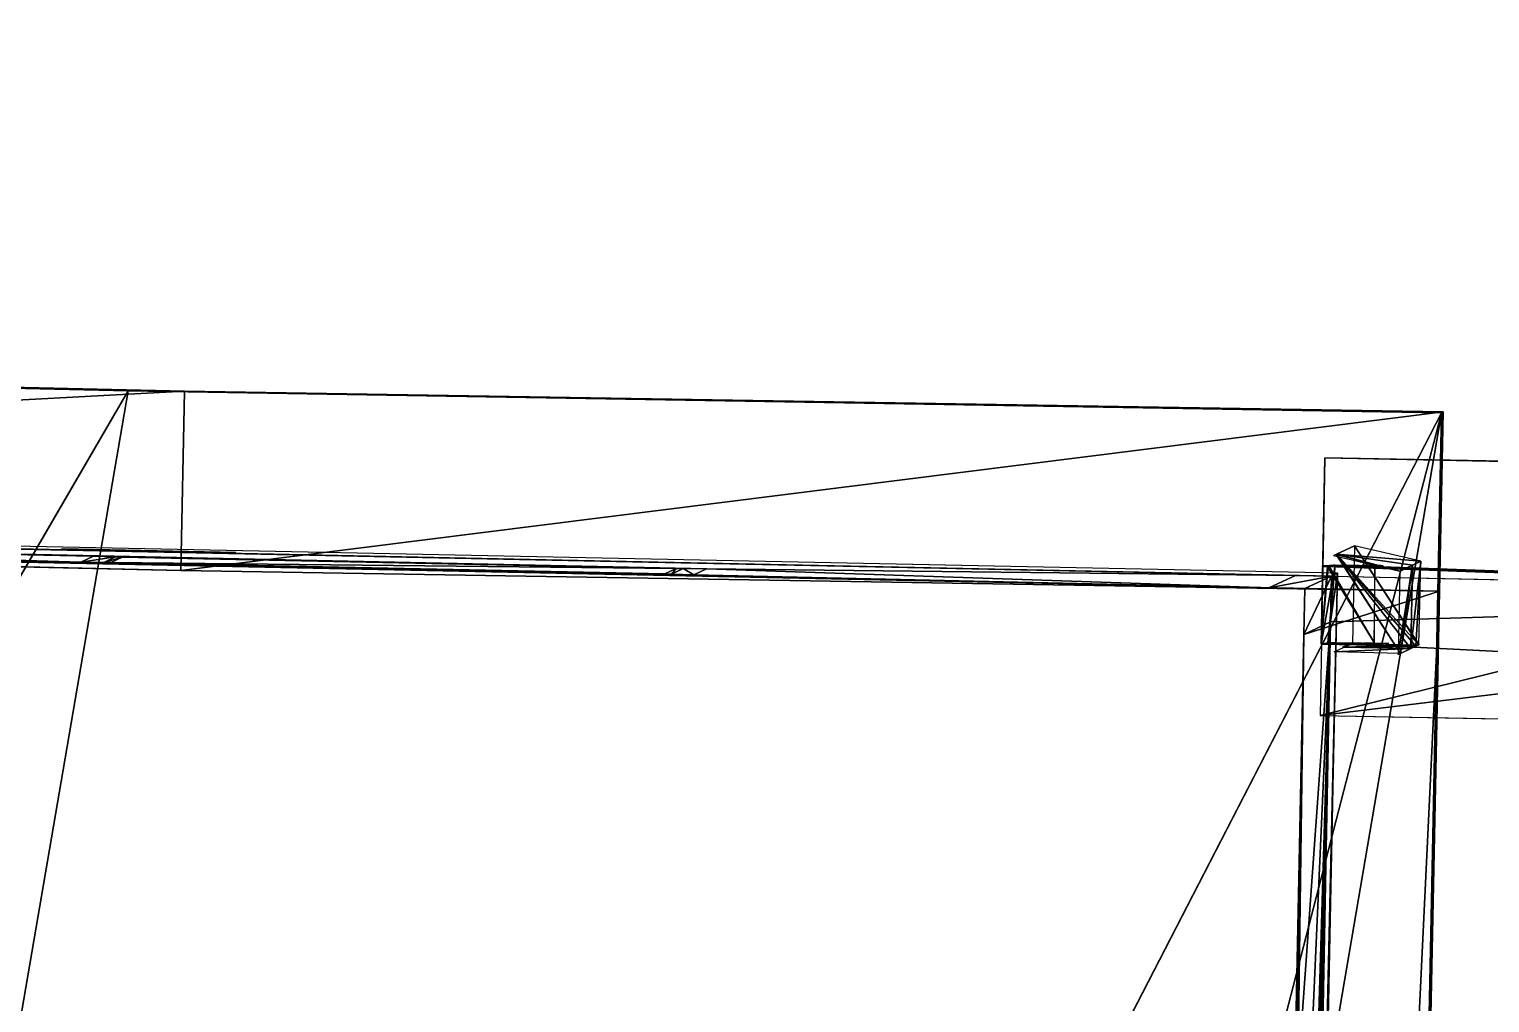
# Model space of a CAD drawing. Extents: x -1551 to 3643, y -2128 to 2177.
# Drawn here: x 472.3 to 567.8, y 541 to 604.6 of the extents above; entities that cross this region are included whole.
import ezdxf

# ---------------------------------------------------------------- set-up
doc = ezdxf.new("R2010")
doc.units = 0
doc.header["$MEASUREMENT"] = 0
doc.layers.get('0').update_dxf_attribs({"color": 13, "linetype": 'CONTINUOUS'})
doc.layers.add('ANNOTATIONS', color=22, linetype='CONTINUOUS')

# ---------------------------------------------------------------- blocks, each defined once
blk = doc.blocks.new('GROUP4_1')
at = {"color": 0}
for p, q in [((23.165, 22.196), (-23.165, 22.196)), ((-23.165, 22.196), (-23.165, -22.196)), ((23.165, -22.196), (23.165, 22.196)), ((-23.165, -22.196), (23.165, -22.196))]:
    blk.add_line(p, q, dxfattribs=at)
mesh = blk.add_polyface(dxfattribs=at)
corners = [(-23.165, -22.196), (23.165, 22.196), (-23.165, 22.196), (23.165, -22.196)]
mesh.append_faces([[corners[k] for k in face] for face in [(0, 1, 2), (1, 0, 3)]], dxfattribs={"vtx0": -1, "color": 0})
blk = doc.blocks.new('GROUP6_1_2')
at = {"color": 0}
for p, q in [((7.25, 4.09375, 0), (-7.25, 4.09375, 0)), ((-7.25, 4.09375, 0), (-7.25, -4.09375, 0)), ((7.25, -4.09375, 0), (7.25, 4.09375, 0)), ((-7.25, -4.09375, 0), (7.25, -4.09375, 0))]:
    blk.add_line(p, q, dxfattribs=at)
mesh = blk.add_polyface(dxfattribs=at)
corners = [(7.25, -4.09375, 0), (-7.25, 4.09375, 0), (-7.25, -4.09375, 0), (7.25, 4.09375, 0)]
mesh.append_faces([[corners[k] for k in face] for face in [(0, 1, 2), (1, 0, 3)]], dxfattribs={"vtx0": -1, "color": 0})
blk = doc.blocks.new('HOUSE_DWG')
at = {"color": 0}
for p, q in [((604.43, 676.03, 122.348), (543.045, 661.333, 122.711)), ((543.045, 661.333, 122.711), (604.644, 675.961, 122.711)), ((550.69, 666.923, 194.095), (467.8, 647.239, 234.427)), ((550.69, 666.923, 194.095), (467.8, 647.239, 234.427)), ((550.69, 666.923, 186.381), (471.281, 648.066, 227.246)), ((550.69, 666.923, 186.381), (471.281, 648.066, 227.246)), ((489.162, 392.587, 234.427), (550.69, 666.923, 194.095)), ((489.162, 392.587, 234.427), (550.69, 666.923, 194.095)), ((544.822, 653.478, 82.079), (601.678, 666.979, 82.079)), ((601.418, 666.968, 118.682), (544.978, 654.463, 119.177)), ((544.985, 654.485, 122.838), (601.526, 667.013, 122.341)), ((553.399, 655.514, 186.381), (550.69, 666.923, 186.381)), ((550.69, 666.923, 186.381), (550.69, 666.923, 194.095)), ((550.69, 666.923, 194.095), (625.603, 351.447, 194.095)), ((550.69, 666.923, 186.381), (550.69, 666.923, 194.095)), ((553.399, 655.514, 186.381), (550.69, 666.923, 186.381)), ((550.69, 666.923, 194.095), (625.603, 351.447, 194.095)), ((598.544, 666.134, 82.389), (544.903, 654.249, 83.559)), ((545.861, 649.476, 122.711), (543.045, 661.333, 122.711)), ((543.045, 661.333, 122.711), (546.968, 644.948, 122.717)), ((545.777, 649.236, 82.897), (602.847, 660.977, 82.403)), ((546.968, 644.948, 122.717), (608.353, 659.645, 122.355)), ((473.99, 636.658, 227.246), (553.399, 655.514, 186.381)), ((473.99, 636.658, 227.246), (553.399, 655.514, 186.381)), ((544.646, 654.828, 83.937), (549.09, 654.943, 83.937)), ((549.09, 654.943, 1.42), (544.646, 654.828, 1.42)), ((544.701, 654.373, 111.75), (548.172, 655.348, 111.718)), ((544.822, 653.478, 186.381), (553.399, 655.514, 186.381)), ((544.822, 653.478, 186.381), (553.399, 655.514, 186.381)), ((547.948, 654.988, 83.532), (544.903, 654.249, 83.559)), ((544.978, 654.465, 119.486), (548.008, 655.16, 112.029)), ((544.978, 654.465, 119.486), (548.008, 655.16, 112.029)), ((544.978, 654.463, 119.177), (548.007, 655.158, 111.721)), ((544.978, 654.463, 119.177), (548.007, 655.158, 111.721)), ((544.985, 654.483, 122.539), (548.194, 655.413, 122.508)), ((545.107, 654.513, 122.537), (548.03, 655.223, 122.511)), ((545.107, 654.513, 122.537), (548.03, 655.223, 122.511)), ((548.015, 655.18, 115.381), (545.107, 654.513, 122.537)), ((548.015, 655.18, 115.381), (545.107, 654.513, 122.537)), ((547.936, 655.357, 122.502), (549.189, 650.444, 122.544)), ((548.008, 655.16, 112.029), (548.007, 655.158, 111.721)), ((548.015, 655.18, 115.381), (548.008, 655.16, 112.029)), ((548.03, 655.223, 122.511), (548.015, 655.18, 115.381)), ((549.189, 650.444, 122.544), (548.03, 655.223, 122.511)), ((548.194, 655.413, 122.508), (548.172, 655.348, 111.718)), ((549.09, 654.943, 33.727), (549.134, 654.954, 83.961)), ((549.09, 654.943, 33.727), (549.09, 654.943, 83.937)), ((549.09, 654.943, 83.937), (550.351, 649.631, 83.937)), ((550.351, 649.631, 33.727), (549.09, 654.943, 33.727)), ((549.09, 654.943, 1.661), (549.09, 654.943, 33.727)), ((549.09, 654.943, 33.727), (550.351, 649.631, 33.362)), ((550.351, 649.631, 1.753), (549.09, 654.943, 1.661)), ((550.351, 649.631, 33.727), (549.09, 654.943, 33.727)), ((549.09, 654.943, 33.727), (550.351, 649.631, 33.362)), ((549.09, 654.943, 33.727), (549.09, 654.943, 83.937)), ((549.09, 654.943, 1.661), (549.09, 654.943, 33.727)), ((549.09, 654.943, 1.661), (549.09, 654.943, 1.42)), ((625.603, 351.447, 186.381), (553.399, 655.514, 186.381)), ((625.603, 351.447, 186.381), (553.399, 655.514, 186.381)), ((544.631, 654.398, 122.542), (544.973, 654.481, 122.539)), ((544.675, 654.389, 115.411), (544.631, 654.398, 122.542)), ((544.646, 654.828, 1.42), (546.119, 648.626, 1.42)), ((550.351, 649.631, 74.001), (544.646, 654.828, 74.001)), ((544.646, 654.828, 74.001), (544.646, 654.828, 72.511)), ((544.646, 654.828, 72.511), (544.646, 654.828, 1.42)), ((544.646, 654.828, 1.42), (550.351, 649.631, 1.42)), ((544.646, 654.828, 74.001), (544.646, 654.828, 72.511)), ((544.646, 654.828, 74.001), (544.646, 654.828, 83.937)), ((544.646, 654.828, 72.511), (544.646, 654.828, 1.42)), ((544.675, 654.389, 115.411), (544.668, 654.367, 111.688)), ((544.675, 654.389, 115.411), (544.985, 654.483, 122.539)), ((544.675, 654.389, 115.411), (544.985, 654.483, 122.539)), ((544.973, 654.481, 122.539), (544.675, 654.389, 115.411)), ((544.973, 654.481, 122.539), (544.675, 654.389, 115.411)), ((544.701, 654.373, 111.75), (544.675, 654.389, 115.411)), ((544.978, 654.463, 119.177), (544.701, 654.373, 111.75)), ((544.978, 654.463, 119.177), (544.701, 654.373, 111.75)), ((544.866, 654.267, 87.914), (544.701, 654.373, 111.75)), ((544.912, 654.275, 87.914), (544.866, 654.267, 87.914)), ((544.901, 654.245, 82.884), (544.903, 654.249, 83.559)), ((544.901, 654.245, 82.86), (544.901, 654.245, 82.884)), ((545.777, 649.236, 82.897), (544.901, 654.245, 82.86)), ((544.903, 654.249, 83.559), (544.904, 654.252, 84.113)), ((544.903, 654.249, 83.559), (544.904, 654.252, 84.113)), ((544.904, 654.252, 84.113), (544.912, 654.275, 87.914)), ((544.904, 654.252, 84.113), (544.912, 654.275, 87.914)), ((544.912, 654.275, 87.914), (544.913, 654.278, 88.468)), ((544.912, 654.275, 87.914), (544.913, 654.278, 88.468)), ((544.912, 654.275, 87.914), (544.913, 654.278, 88.468)), ((544.985, 654.485, 122.838), (544.973, 654.481, 122.539)), ((544.985, 654.483, 122.539), (544.973, 654.481, 122.539)), ((544.985, 654.483, 122.539), (544.973, 654.481, 122.539)), ((544.985, 654.483, 122.539), (544.978, 654.465, 119.486)), ((544.985, 654.483, 122.539), (544.978, 654.465, 119.486)), ((544.985, 654.483, 122.539), (544.978, 654.465, 119.486)), ((544.985, 654.483, 122.539), (544.978, 654.465, 119.486)), ((544.978, 654.463, 119.177), (544.978, 654.465, 119.486)), ((544.978, 654.463, 119.177), (544.978, 654.465, 119.486)), ((544.978, 654.463, 119.177), (544.978, 654.465, 119.486)), ((544.978, 654.463, 119.177), (544.978, 654.465, 119.486)), ((545.107, 654.513, 122.537), (544.985, 654.483, 122.539)), ((545.107, 654.513, 122.537), (544.985, 654.483, 122.539)), ((545.107, 654.513, 122.537), (544.985, 654.485, 122.838)), ((545.107, 654.513, 122.537), (544.985, 654.483, 122.539)), ((544.985, 654.485, 122.838), (544.985, 654.484, 122.674)), ((544.985, 654.485, 122.838), (544.985, 654.484, 122.674)), ((544.985, 654.485, 122.838), (544.985, 654.484, 122.674)), ((544.985, 654.484, 122.674), (545.861, 649.476, 122.711)), ((544.985, 654.483, 122.539), (544.985, 654.484, 122.674)), ((544.985, 654.483, 122.539), (544.985, 654.484, 122.674)), ((544.985, 654.483, 122.539), (544.985, 654.484, 122.674)), ((544.985, 654.483, 122.539), (544.985, 654.484, 122.674)), ((545.861, 649.476, 122.711), (544.985, 654.483, 122.539)), ((544.985, 654.483, 122.539), (549.189, 650.444, 122.544)), ((544.985, 654.483, 122.539), (549.189, 650.444, 122.544)), ((545.861, 649.476, 122.711), (544.985, 654.483, 122.539)), ((545.861, 649.476, 122.711), (544.985, 654.483, 122.539)), ((544.822, 653.478, 57.821), (42.981, 534.31, 70.587)), ((542.539, 652.936, 186.381), (544.822, 653.478, 186.381)), ((544.822, 653.478, 82.079), (542.539, 652.936, 82.079)), ((542.539, 652.936, 186.381), (544.822, 653.478, 186.381)), ((544.822, 653.478, 82.079), (542.539, 652.936, 82.079)), ((544.822, 653.478, 57.821), (544.822, 653.478, 82.079)), ((544.822, 653.478, 82.079), (545.515, 650.559, 82.079)), ((544.822, 653.478, 82.079), (544.822, 653.478, 186.381)), ((544.822, 653.478, 186.381), (545.515, 650.559, 186.381)), ((544.822, 653.478, 82.079), (545.515, 650.559, 82.079)), ((544.822, 653.478, 82.079), (544.822, 653.478, 186.381)), ((544.822, 653.478, 186.381), (545.515, 650.559, 186.381)), ((544.822, 653.478, 57.821), (544.822, 653.478, 82.079)), ((544.822, 653.478, 82.079), (545.515, 650.559, 82.079)), ((542.539, 652.936, 82.079), (45.9, 535.003, 83.587)), ((542.539, 652.936, 82.079), (45.9, 535.003, 83.587)), ((324.121, 601.07, 186.857), (542.539, 652.936, 186.381)), ((324.121, 601.07, 186.857), (542.539, 652.936, 186.381)), ((542.539, 652.936, 82.079), (542.539, 652.936, 186.381)), ((542.539, 652.936, 82.079), (542.539, 652.936, 186.381)), ((545.515, 650.559, 82.079), (610.569, 376.599, 82.079)), ((545.515, 650.559, 186.381), (545.515, 650.559, 82.079)), ((618.97, 341.219, 186.381), (545.515, 650.559, 186.381)), ((545.515, 650.559, 82.079), (610.569, 376.599, 82.079)), ((545.515, 650.559, 186.381), (545.515, 650.559, 82.079)), ((618.97, 341.219, 186.381), (545.515, 650.559, 186.381)), ((545.515, 650.559, 82.079), (610.569, 376.599, 82.079)), ((545.861, 649.476, 122.711), (549.189, 650.444, 122.544)), ((545.861, 649.476, 122.711), (549.286, 650.307, 122.68)), ((549.574, 650.159, 83.096), (546.148, 649.328, 83.126)), ((546.148, 649.328, 83.126), (545.777, 649.236, 82.897)), ((545.79, 649.273, 89.03), (545.777, 649.236, 82.897)), ((545.79, 649.273, 89.03), (545.777, 649.236, 82.897)), ((545.79, 649.273, 89.03), (545.777, 649.236, 82.897)), ((545.79, 649.273, 89.03), (545.861, 649.476, 122.711)), ((545.79, 649.273, 89.03), (545.861, 649.476, 122.711)), ((550.351, 649.631, 33.362), (546.119, 648.626, 33.362)), ((546.119, 648.626, 1.664), (550.351, 649.631, 1.753)), ((550.351, 649.631, 74.001), (546.119, 648.626, 74.001)), ((546.119, 648.626, 33.717), (550.351, 649.631, 33.362)), ((550.351, 649.631, 33.362), (546.119, 648.626, 33.362)), ((546.119, 648.626, 33.717), (550.351, 649.631, 33.362)), ((550.351, 649.631, 1.753), (550.351, 649.631, 13.69)), ((550.351, 649.631, 13.69), (550.351, 649.631, 33.362)), ((550.351, 649.631, 33.362), (550.351, 649.631, 33.727)), ((550.351, 649.631, 33.727), (550.351, 649.631, 74.001)), ((550.351, 649.631, 1.42), (550.351, 649.631, 1.753)), ((550.351, 649.631, 1.753), (550.351, 649.631, 13.69)), ((550.351, 649.631, 13.69), (550.351, 649.631, 33.362)), ((550.351, 649.631, 33.727), (550.351, 649.631, 74.001)), ((550.351, 649.631, 33.362), (550.351, 649.631, 33.727)), ((550.351, 649.631, 83.937), (550.351, 649.631, 74.001)), ((550.351, 649.631, 33.727), (550.351, 649.631, 74.001)), ((550.351, 649.631, 13.69), (550.351, 649.631, 33.362)), ((550.351, 649.631, 1.753), (550.351, 649.631, 13.69)), ((550.351, 649.631, 33.362), (550.351, 649.631, 33.727)), ((546.119, 648.626, 33.717), (545.997, 648.597, 33.727)), ((545.997, 648.597, 1.661), (546.119, 648.626, 1.664)), ((545.997, 648.597, 33.727), (545.997, 648.597, 1.661)), ((546.119, 648.626, 1.42), (546.119, 648.626, 1.664)), ((546.119, 648.626, 33.362), (546.119, 648.626, 1.664)), ((546.119, 648.626, 33.717), (546.119, 648.626, 33.362)), ((546.119, 648.626, 33.362), (546.119, 648.626, 1.664)), ((546.119, 648.626, 33.717), (546.119, 648.626, 33.362)), ((467.8, 647.239, 234.427), (317.025, 611.436, 194.494)), ((467.8, 647.239, 234.427), (317.025, 611.436, 194.494)), ((471.281, 648.066, 227.246), (473.99, 636.658, 227.246)), ((471.281, 648.066, 227.246), (473.99, 636.658, 227.246)), ((466.803, 634.951, 176.896), (505.793, 644.21, 176.896)), ((505.793, 644.21, 127.091), (466.803, 634.951, 127.091)), ((466.803, 634.951, 176.896), (505.793, 644.21, 176.896)), ((505.793, 644.21, 127.091), (466.803, 634.951, 127.091)), ((504.349, 643.867, 174.979), (468.247, 635.294, 174.979)), ((468.247, 635.294, 129.008), (504.349, 643.867, 129.008)), ((504.349, 643.867, 174.979), (468.247, 635.294, 174.979)), ((468.247, 635.294, 129.008), (504.349, 643.867, 129.008)), ((503.921, 643.765, 174.412), (468.674, 635.396, 174.412)), ((468.674, 635.396, 129.575), (503.921, 643.765, 129.575)), ((503.921, 643.765, 129.575), (503.921, 643.765, 174.412)), ((504.349, 643.867, 129.008), (504.349, 643.867, 174.979)), ((504.349, 643.867, 129.008), (504.349, 643.867, 174.979)), ((505.793, 644.21, 176.896), (505.793, 644.21, 127.091)), ((505.793, 644.21, 176.896), (505.793, 644.21, 127.091)), ((473.99, 636.658, 227.246), (324.121, 601.07, 186.857)), ((473.99, 636.658, 227.246), (324.121, 601.07, 186.857)), ((425.426, 625.126, 128.154), (466.803, 634.951, 127.091)), ((466.803, 634.951, 127.091), (466.803, 634.951, 176.896)), ((466.803, 634.951, 127.091), (466.803, 634.951, 176.896)), ((468.247, 635.294, 174.979), (468.247, 635.294, 129.008)), ((468.247, 635.294, 174.979), (468.247, 635.294, 129.008)), ((468.674, 635.396, 174.412), (468.674, 635.396, 129.575))]:
    blk.add_line(p, q, dxfattribs=at)
at = {"color": 17}
for p, q in [((544.913, 654.278, 88.468), (598.554, 666.163, 87.297)), ((602.86, 661.014, 88.536), (545.79, 649.273, 89.03)), ((548.007, 655.158, 111.721), (547.948, 654.988, 83.532)), ((544.913, 654.278, 88.468), (544.978, 654.463, 119.177)), ((544.913, 654.278, 88.468), (544.978, 654.463, 119.177)), ((549.286, 650.307, 122.68), (549.574, 650.159, 83.096)), ((546.119, 648.626, 74.001), (546.119, 648.626, 33.717))]:
    blk.add_line(p, q, dxfattribs=at)
at = {"color": 253}
for p, q in [((324.121, 601.07, 186.857), (544.822, 653.478, 186.381)), ((324.121, 601.07, 186.857), (544.822, 653.478, 186.381)), ((321.412, 612.478, 186.857), (471.281, 648.066, 227.246)), ((321.412, 612.478, 186.857), (471.281, 648.066, 227.246))]:
    blk.add_line(p, q, dxfattribs=at)
at = {"color": 47}
blk.add_line((610.569, 376.599, 57.821), (544.822, 653.478, 57.821), dxfattribs=at)
at = {"color": 8}
for p, q in [((436.62, 536.353, 220.008), (467.8, 647.239, 234.427)), ((436.62, 536.353, 220.008), (467.8, 647.239, 234.427)), ((467.8, 647.239, 234.427), (489.162, 392.587, 234.427)), ((467.8, 647.239, 234.427), (489.162, 392.587, 234.427))]:
    blk.add_line(p, q, dxfattribs=at)
at = {"layer": 'ANNOTATIONS', "color": 9, "extrusion": (-0.231036, 0.972945, -4.63796e-09), "xscale": 0.7819420000000002, "yscale": 1.01}
blk.add_blockref('GROUP4_1', (-620.907, 151.994, 509.924), dxfattribs=at)
at = {"layer": 'ANNOTATIONS', "color": 0, "extrusion": (-0.231036, 0.972945, -6.02627e-15), "xscale": 0.7819420000000006, "yscale": 1.01}
blk.add_blockref('GROUP6_1_2', (-603.603, 76.713, 509.924), dxfattribs=at)
at = {"color": 17}
mesh = blk.add_polyface(dxfattribs=at)
corners = [(546.968, 644.948, 122.717), (604.43, 676.03, 122.348), (543.045, 661.333, 122.711), (606.286, 668.277, 122.351), (608.353, 659.645, 122.355)]
mesh.append_faces([[corners[k] for k in face] for face in [(0, 1, 2), (3, 0, 4)]], dxfattribs={"vtx0": -1, "color": 17})
mesh.append_faces([[corners[k] for k in face] for face in [(1, 0, 3)]], dxfattribs={"vtx0": -1, "vtx1": -1, "color": 17})
at = {"color": 253}
mesh = blk.add_polyface(dxfattribs=at)
corners = [(29.302, 543.113, 194.494), (40.272, 545.718, 186.857), (29.302, 543.113, 186.857), (321.412, 612.478, 186.857), (317.025, 611.436, 194.494), (471.281, 648.066, 227.246), (467.8, 647.239, 234.427), (550.69, 666.923, 194.095), (550.69, 666.923, 186.381)]
mesh.append_faces([[corners[k] for k in face] for face in [(0, 1, 2), (5, 7, 8)]], dxfattribs={"vtx0": -1, "color": 253})
mesh.append_faces([[corners[k] for k in face] for face in [(1, 0, 3), (3, 4, 5), (7, 5, 6)]], dxfattribs={"vtx0": -1, "vtx1": -1, "color": 253})
mesh.append_faces([[corners[k] for k in face] for face in [(3, 0, 4), (5, 4, 6)]], dxfattribs={"vtx0": -1, "vtx2": -1, "color": 253})
at = {"color": 8}
mesh = blk.add_polyface(dxfattribs=at)
corners = [(550.69, 666.923, 194.095), (467.8, 647.239, 234.427), (489.162, 392.587, 234.427)]
mesh.append_faces([[corners[k] for k in face] for face in [(0, 1, 2)]], dxfattribs={"color": 8})
at = {"color": 253}
mesh = blk.add_polyface(dxfattribs=at)
corners = [(550.69, 666.923, 186.381), (473.99, 636.658, 227.246), (471.281, 648.066, 227.246), (553.399, 655.514, 186.381)]
mesh.append_faces([[corners[k] for k in face] for face in [(0, 1, 2), (1, 0, 3)]], dxfattribs={"vtx0": -1, "color": 253})
at = {"color": 8}
mesh = blk.add_polyface(dxfattribs=at)
corners = [(671.451, 158.372, 194.095), (582.871, 290.102, 212.339), (551.54, 129.898, 234.427), (648.62, 254.518, 194.095), (550.69, 666.923, 194.095), (489.162, 392.587, 234.427), (625.603, 351.447, 194.095)]
mesh.append_faces([[corners[k] for k in face] for face in [(1, 0, 3), (2, 4, 5), (4, 1, 6)]], dxfattribs={"vtx0": -1, "color": 8})
mesh.append_faces([[corners[k] for k in face] for face in [(0, 1, 2)]], dxfattribs={"vtx0": -1, "vtx1": -1, "color": 8})
mesh.append_faces([[corners[k] for k in face] for face in [(4, 2, 1)]], dxfattribs={"vtx0": -1, "vtx1": -1, "vtx2": -1, "color": 8})
at = {"color": 55}
mesh = blk.add_polyface(dxfattribs=at)
corners = [(601.678, 666.979, 82.079), (545.515, 650.559, 82.079), (544.822, 653.478, 82.079), (610.569, 376.599, 82.079), (662.522, 396.58, 82.079), (618.585, 342.842, 82.079), (692.249, 360.334, 82.079), (726.232, 411.709, 82.079), (694.598, 360.598, 82.079), (695.61, 356.335, 82.079), (699.773, 338.806, 82.079), (709.158, 299.28, 82.079), (713.351, 281.624, 82.079), (714.044, 278.705, 82.079), (730.736, 389.569, 82.079), (751.949, 287.706, 82.079), (735.474, 369.616, 82.079), (754.765, 288.375, 82.079)]
mesh.append_faces([[corners[k] for k in face] for face in [(0, 1, 2), (15, 16, 17)]], dxfattribs={"vtx0": -1, "color": 55})
mesh.append_faces([[corners[k] for k in face] for face in [(1, 0, 3), (3, 4, 5), (5, 4, 6), (6, 7, 8), (8, 7, 9), (9, 7, 10), (10, 7, 11), (11, 7, 12), (12, 7, 13), (13, 14, 15)]], dxfattribs={"vtx0": -1, "vtx1": -1, "color": 55})
mesh.append_faces([[corners[k] for k in face] for face in [(3, 0, 4), (6, 4, 7), (13, 7, 14), (15, 14, 16)]], dxfattribs={"vtx0": -1, "vtx2": -1, "color": 55})
at = {"color": 17}
mesh = blk.add_polyface(dxfattribs=at)
corners = [(544.978, 654.463, 119.177), (601.518, 666.992, 118.936), (601.418, 666.968, 118.682), (601.52, 666.997, 119.754), (544.978, 654.465, 119.486), (544.985, 654.483, 122.539), (601.525, 667.012, 122.177)]
mesh.append_faces([[corners[k] for k in face] for face in [(0, 1, 2), (3, 5, 6)]], dxfattribs={"vtx0": -1, "color": 17})
mesh.append_faces([[corners[k] for k in face] for face in [(1, 0, 3)]], dxfattribs={"vtx0": -1, "vtx1": -1, "color": 17})
mesh.append_faces([[corners[k] for k in face] for face in [(3, 0, 4), (3, 4, 5)]], dxfattribs={"vtx0": -1, "vtx2": -1, "color": 17})
mesh = blk.add_polyface(dxfattribs=at)
corners = [(544.985, 654.483, 122.539), (601.526, 667.013, 122.341), (601.461, 666.997, 122.178), (544.985, 654.484, 122.674), (544.985, 654.485, 122.838)]
mesh.append_faces([[corners[k] for k in face] for face in [(0, 1, 2), (1, 3, 4)]], dxfattribs={"vtx0": -1, "color": 17})
mesh.append_faces([[corners[k] for k in face] for face in [(1, 0, 3)]], dxfattribs={"vtx0": -1, "vtx2": -1, "color": 17})
mesh = blk.add_polyface(dxfattribs=at)
corners = [(544.985, 654.483, 122.539), (601.461, 666.997, 122.178), (601.525, 667.012, 122.177)]
mesh.append_faces([[corners[k] for k in face] for face in [(0, 1, 2)]], dxfattribs={"color": 17})
at = {"color": 253}
mesh = blk.add_polyface(dxfattribs=at)
corners = [(553.399, 655.514, 186.381), (625.603, 351.447, 194.095), (625.603, 351.447, 186.381), (550.69, 666.923, 194.095), (550.69, 666.923, 186.381)]
mesh.append_faces([[corners[k] for k in face] for face in [(0, 1, 2), (3, 0, 4)]], dxfattribs={"vtx0": -1, "color": 253})
mesh.append_faces([[corners[k] for k in face] for face in [(1, 0, 3)]], dxfattribs={"vtx0": -1, "vtx1": -1, "color": 253})
at = {"color": 17}
mesh = blk.add_polyface(dxfattribs=at)
corners = [(544.903, 654.249, 83.559), (598.554, 666.163, 87.297), (598.544, 666.134, 82.389), (544.904, 654.252, 84.113), (544.912, 654.275, 87.914), (544.913, 654.278, 88.468)]
mesh.append_faces([[corners[k] for k in face] for face in [(0, 1, 2), (1, 4, 5)]], dxfattribs={"vtx0": -1, "color": 17})
mesh.append_faces([[corners[k] for k in face] for face in [(1, 0, 3), (1, 3, 4)]], dxfattribs={"vtx0": -1, "vtx2": -1, "color": 17})
mesh = blk.add_polyface(dxfattribs=at)
corners = [(602.86, 661.014, 88.536), (545.777, 649.236, 82.897), (602.847, 660.977, 82.403), (545.79, 649.273, 89.03)]
mesh.append_faces([[corners[k] for k in face] for face in [(0, 1, 2), (1, 0, 3)]], dxfattribs={"vtx0": -1, "color": 17})
at = {"color": 253}
mesh = blk.add_polyface(dxfattribs=at)
corners = [(324.121, 601.07, 186.857), (553.399, 655.514, 186.381), (544.822, 653.478, 186.381), (473.99, 636.658, 227.246)]
mesh.append_faces([[corners[k] for k in face] for face in [(0, 1, 2), (1, 0, 3)]], dxfattribs={"vtx0": -1, "color": 253})
at = {"color": 17}
mesh = blk.add_polyface(dxfattribs=at)
corners = [(544.646, 654.828, 72.511), (549.09, 654.943, 1.42), (544.646, 654.828, 1.42), (549.09, 654.943, 1.661), (549.09, 654.943, 33.727), (549.09, 654.943, 83.937), (544.646, 654.828, 74.001), (544.646, 654.828, 83.937)]
mesh.append_faces([[corners[k] for k in face] for face in [(0, 1, 2), (5, 6, 7)]], dxfattribs={"vtx0": -1, "color": 17})
mesh.append_faces([[corners[k] for k in face] for face in [(1, 0, 3), (3, 0, 4), (4, 0, 5)]], dxfattribs={"vtx0": -1, "vtx1": -1, "color": 17})
mesh.append_faces([[corners[k] for k in face] for face in [(5, 0, 6)]], dxfattribs={"vtx0": -1, "vtx2": -1, "color": 17})
at = {"color": 0}
mesh = blk.add_polyface(dxfattribs=at)
corners = [(553.399, 655.514, 186.381), (545.515, 650.559, 186.381), (544.822, 653.478, 186.381), (618.97, 341.219, 186.381), (625.603, 351.447, 186.381), (692.635, 358.712, 186.381), (692.972, 367.444, 186.381), (694.917, 359.254, 186.381)]
mesh.append_faces([[corners[k] for k in face] for face in [(0, 1, 2), (5, 6, 7)]], dxfattribs={"vtx0": -1, "color": 0})
mesh.append_faces([[corners[k] for k in face] for face in [(1, 0, 3), (3, 4, 5)]], dxfattribs={"vtx0": -1, "vtx1": -1, "color": 0})
mesh.append_faces([[corners[k] for k in face] for face in [(3, 0, 4), (5, 4, 6)]], dxfattribs={"vtx0": -1, "vtx2": -1, "color": 0})
at = {"color": 17}
mesh = blk.add_polyface(dxfattribs=at)
corners = [(544.903, 654.249, 83.559), (548.007, 655.158, 111.721), (547.948, 654.988, 83.532), (544.904, 654.252, 84.113), (544.912, 654.275, 87.914), (544.913, 654.278, 88.468), (544.978, 654.463, 119.177)]
mesh.append_faces([[corners[k] for k in face] for face in [(0, 1, 2), (1, 5, 6)]], dxfattribs={"vtx0": -1, "color": 17})
mesh.append_faces([[corners[k] for k in face] for face in [(1, 0, 3), (1, 3, 4), (1, 4, 5)]], dxfattribs={"vtx0": -1, "vtx2": -1, "color": 17})
at = {"color": 0}
mesh = blk.add_polyface(dxfattribs=at)
corners = [(544.978, 654.465, 119.486), (548.015, 655.18, 115.381), (548.008, 655.16, 112.029), (545.107, 654.513, 122.537), (544.985, 654.483, 122.539)]
mesh.append_faces([[corners[k] for k in face] for face in [(0, 1, 2), (3, 0, 4)]], dxfattribs={"vtx0": -1, "color": 0})
mesh.append_faces([[corners[k] for k in face] for face in [(1, 0, 3)]], dxfattribs={"vtx0": -1, "vtx1": -1, "color": 0})
mesh = blk.add_polyface(dxfattribs=at)
corners = [(544.978, 654.463, 119.177), (548.008, 655.16, 112.029), (548.007, 655.158, 111.721), (544.978, 654.465, 119.486)]
mesh.append_faces([[corners[k] for k in face] for face in [(0, 1, 2), (1, 0, 3)]], dxfattribs={"vtx0": -1, "color": 0})
mesh = blk.add_polyface(dxfattribs=at)
corners = [(549.189, 650.444, 122.544), (545.107, 654.513, 122.537), (544.985, 654.483, 122.539), (548.03, 655.223, 122.511)]
mesh.append_faces([[corners[k] for k in face] for face in [(0, 1, 2), (1, 0, 3)]], dxfattribs={"vtx0": -1, "color": 0})
mesh = blk.add_polyface(dxfattribs=at)
corners = [(545.107, 654.513, 122.537), (548.03, 655.223, 122.511), (548.015, 655.18, 115.381)]
mesh.append_faces([[corners[k] for k in face] for face in [(0, 1, 2)]], dxfattribs={"color": 0})
at = {"color": 17}
mesh = blk.add_polyface(dxfattribs=at)
corners = [(549.09, 654.943, 33.727), (550.351, 649.631, 74.001), (550.351, 649.631, 33.727), (550.351, 649.631, 83.937), (549.09, 654.943, 83.937)]
mesh.append_faces([[corners[k] for k in face] for face in [(0, 1, 2), (3, 0, 4)]], dxfattribs={"vtx0": -1, "color": 17})
mesh.append_faces([[corners[k] for k in face] for face in [(1, 0, 3)]], dxfattribs={"vtx0": -1, "vtx1": -1, "color": 17})
mesh = blk.add_polyface(dxfattribs=at)
corners = [(549.09, 654.943, 1.661), (550.351, 649.631, 13.69), (550.351, 649.631, 1.753), (550.351, 649.631, 33.362), (549.09, 654.943, 33.727)]
mesh.append_faces([[corners[k] for k in face] for face in [(0, 1, 2), (3, 0, 4)]], dxfattribs={"vtx0": -1, "color": 17})
mesh.append_faces([[corners[k] for k in face] for face in [(1, 0, 3)]], dxfattribs={"vtx0": -1, "vtx1": -1, "color": 17})
at = {"color": 0}
mesh = blk.add_polyface(dxfattribs=at)
corners = [(549.09, 654.943, 33.727), (550.351, 649.631, 33.727), (550.351, 649.631, 33.362)]
mesh.append_faces([[corners[k] for k in face] for face in [(0, 1, 2)]], dxfattribs={"color": 0})
mesh = blk.add_polyface(dxfattribs=at)
corners = [(544.631, 654.398, 122.542), (544.973, 654.481, 122.539), (544.675, 654.389, 115.411)]
mesh.append_faces([[corners[k] for k in face] for face in [(0, 1, 2)]], dxfattribs={"color": 0})
mesh = blk.add_polyface(dxfattribs=at)
corners = [(550.351, 649.631, 1.753), (544.646, 654.828, 1.42), (550.351, 649.631, 1.42), (544.646, 654.828, 72.511), (550.351, 649.631, 13.69), (550.351, 649.631, 33.362), (550.351, 649.631, 33.727), (550.351, 649.631, 74.001), (544.646, 654.828, 74.001)]
mesh.append_faces([[corners[k] for k in face] for face in [(0, 1, 2), (3, 7, 8)]], dxfattribs={"vtx0": -1, "color": 0})
mesh.append_faces([[corners[k] for k in face] for face in [(1, 0, 3)]], dxfattribs={"vtx0": -1, "vtx1": -1, "color": 0})
mesh.append_faces([[corners[k] for k in face] for face in [(3, 0, 4), (3, 4, 5), (3, 5, 6), (3, 6, 7)]], dxfattribs={"vtx0": -1, "vtx2": -1, "color": 0})
mesh = blk.add_polyface(dxfattribs=at)
corners = [(544.675, 654.389, 115.411), (544.978, 654.463, 119.177), (544.701, 654.373, 111.75), (544.978, 654.465, 119.486), (544.985, 654.483, 122.539)]
mesh.append_faces([[corners[k] for k in face] for face in [(0, 1, 2), (3, 0, 4)]], dxfattribs={"vtx0": -1, "color": 0})
mesh.append_faces([[corners[k] for k in face] for face in [(1, 0, 3)]], dxfattribs={"vtx0": -1, "vtx1": -1, "color": 0})
mesh = blk.add_polyface(dxfattribs=at)
corners = [(544.973, 654.481, 122.539), (544.675, 654.389, 115.411), (544.985, 654.483, 122.539)]
mesh.append_faces([[corners[k] for k in face] for face in [(0, 1, 2)]], dxfattribs={"color": 0})
mesh = blk.add_polyface(dxfattribs=at)
corners = [(544.866, 654.267, 87.914), (544.913, 654.278, 88.468), (544.912, 654.275, 87.914), (544.701, 654.373, 111.75), (544.978, 654.463, 119.177)]
mesh.append_faces([[corners[k] for k in face] for face in [(0, 1, 2), (1, 3, 4)]], dxfattribs={"vtx0": -1, "color": 0})
mesh.append_faces([[corners[k] for k in face] for face in [(1, 0, 3)]], dxfattribs={"vtx0": -1, "vtx2": -1, "color": 0})
at = {"color": 17}
mesh = blk.add_polyface(dxfattribs=at)
corners = [(544.901, 654.245, 82.86), (545.79, 649.273, 89.03), (545.777, 649.236, 82.897), (545.861, 649.476, 122.711), (544.978, 654.463, 119.177), (544.978, 654.465, 119.486), (544.985, 654.483, 122.539)]
mesh.append_faces([[corners[k] for k in face] for face in [(0, 1, 2), (3, 5, 6)]], dxfattribs={"vtx0": -1, "color": 17})
mesh.append_faces([[corners[k] for k in face] for face in [(1, 0, 3)]], dxfattribs={"vtx0": -1, "vtx1": -1, "color": 17})
mesh.append_faces([[corners[k] for k in face] for face in [(3, 0, 4), (3, 4, 5)]], dxfattribs={"vtx0": -1, "vtx2": -1, "color": 17})
mesh = blk.add_polyface(dxfattribs=at)
corners = [(544.978, 654.463, 119.177), (544.901, 654.245, 82.884), (544.903, 654.249, 83.559)]
mesh.append_faces([[corners[k] for k in face] for face in [(0, 1, 2)]], dxfattribs={"color": 17})
at = {"color": 0}
mesh = blk.add_polyface(dxfattribs=at)
corners = [(544.973, 654.481, 122.539), (544.985, 654.484, 122.674), (544.985, 654.483, 122.539), (544.985, 654.485, 122.838)]
mesh.append_faces([[corners[k] for k in face] for face in [(0, 1, 2), (1, 0, 3)]], dxfattribs={"vtx0": -1, "color": 0})
mesh = blk.add_polyface(dxfattribs=at)
corners = [(545.107, 654.513, 122.537), (544.985, 654.484, 122.674), (544.985, 654.485, 122.838), (544.985, 654.483, 122.539)]
mesh.append_faces([[corners[k] for k in face] for face in [(0, 1, 2), (1, 0, 3)]], dxfattribs={"vtx0": -1, "color": 0})
mesh = blk.add_polyface(dxfattribs=at)
corners = [(544.985, 654.484, 122.674), (545.861, 649.476, 122.711), (544.985, 654.483, 122.539)]
mesh.append_faces([[corners[k] for k in face] for face in [(0, 1, 2)]], dxfattribs={"color": 0})
mesh = blk.add_polyface(dxfattribs=at)
corners = [(549.189, 650.444, 122.544), (544.985, 654.483, 122.539), (545.861, 649.476, 122.711)]
mesh.append_faces([[corners[k] for k in face] for face in [(0, 1, 2)]], dxfattribs={"color": 0})
at = {"color": 47}
mesh = blk.add_polyface(dxfattribs=at)
corners = [(42.981, 534.31, 83.587), (542.539, 652.936, 82.079), (42.981, 534.31, 70.587), (45.9, 535.003, 83.587), (544.822, 653.478, 82.079), (544.822, 653.478, 57.821)]
mesh.append_faces([[corners[k] for k in face] for face in [(1, 0, 3), (2, 4, 5)]], dxfattribs={"vtx0": -1, "color": 47})
mesh.append_faces([[corners[k] for k in face] for face in [(0, 1, 2), (4, 2, 1)]], dxfattribs={"vtx0": -1, "vtx1": -1, "color": 47})
at = {"color": 0}
mesh = blk.add_polyface(dxfattribs=at)
corners = [(324.121, 601.07, 186.857), (544.822, 653.478, 186.381), (542.539, 652.936, 186.381)]
mesh.append_faces([[corners[k] for k in face] for face in [(0, 1, 2)]], dxfattribs={"color": 0})
mesh = blk.add_polyface(dxfattribs=at)
corners = [(542.539, 652.936, 186.381), (544.822, 653.478, 82.079), (542.539, 652.936, 82.079), (544.822, 653.478, 186.381)]
mesh.append_faces([[corners[k] for k in face] for face in [(0, 1, 2), (1, 0, 3)]], dxfattribs={"vtx0": -1, "color": 0})
at = {"color": 47}
mesh = blk.add_polyface(dxfattribs=at)
corners = [(544.822, 653.478, 57.821), (610.569, 376.599, 82.079), (610.569, 376.599, 57.821), (570.798, 544.084, 73.246), (567.448, 558.192, 73.246), (545.515, 650.559, 82.079), (544.822, 653.478, 82.079), (567.448, 558.192, 81.515), (570.798, 544.084, 81.515)]
mesh.append_faces([[corners[k] for k in face] for face in [(0, 1, 2), (5, 0, 6), (7, 5, 8)]], dxfattribs={"vtx0": -1, "color": 47})
mesh.append_faces([[corners[k] for k in face] for face in [(1, 0, 3), (3, 0, 4)]], dxfattribs={"vtx0": -1, "vtx1": -1, "color": 47})
mesh.append_faces([[corners[k] for k in face] for face in [(4, 0, 5)]], dxfattribs={"vtx0": -1, "vtx1": -1, "vtx2": -1, "color": 47})
mesh.append_faces([[corners[k] for k in face] for face in [(5, 7, 4)]], dxfattribs={"vtx0": -1, "vtx2": -1, "color": 47})
at = {"color": 253}
mesh = blk.add_polyface(dxfattribs=at)
corners = [(544.822, 653.478, 82.079), (545.515, 650.559, 186.381), (545.515, 650.559, 82.079), (544.822, 653.478, 186.381)]
mesh.append_faces([[corners[k] for k in face] for face in [(0, 1, 2), (1, 0, 3)]], dxfattribs={"vtx0": -1, "color": 253})
at = {"color": 43}
mesh = blk.add_polyface(dxfattribs=at)
corners = [(466.803, 634.951, 127.091), (425.426, 625.126, 128.154), (466.803, 634.951, 176.896), (375.563, 613.285, 128.154), (425.426, 625.126, 177.466), (505.793, 644.21, 176.896), (45.9, 535.003, 186.857), (97.16, 547.176, 126.524), (45.9, 535.003, 83.587), (97.16, 547.176, 175.837), (147.024, 559.016, 175.837), (221.41, 576.68, 176.191), (259.173, 585.647, 176.191), (375.563, 613.285, 177.466), (542.539, 652.936, 186.381), (324.121, 601.07, 186.857), (505.793, 644.21, 127.091), (542.539, 652.936, 82.079), (259.173, 585.647, 150.628), (221.41, 576.68, 150.628), (147.024, 559.016, 126.524)]
mesh.append_faces([[corners[k] for k in face] for face in [(1, 0, 3), (6, 7, 8), (14, 6, 15), (16, 14, 17), (10, 19, 20)]], dxfattribs={"vtx0": -1, "color": 43})
mesh.append_faces([[corners[k] for k in face] for face in [(0, 1, 2), (2, 4, 5), (7, 6, 9), (9, 6, 10), (11, 6, 12), (13, 6, 4), (19, 10, 11)]], dxfattribs={"vtx0": -1, "vtx1": -1, "color": 43})
mesh.append_faces([[corners[k] for k in face] for face in [(10, 6, 11), (12, 6, 13), (4, 6, 14), (14, 5, 4)]], dxfattribs={"vtx0": -1, "vtx1": -1, "vtx2": -1, "color": 43})
mesh.append_faces([[corners[k] for k in face] for face in [(2, 1, 4), (14, 16, 5)]], dxfattribs={"vtx0": -1, "vtx2": -1, "color": 43})
mesh.append_faces([[corners[k] for k in face] for face in [(13, 18, 12)]], dxfattribs={"vtx2": -1, "color": 43})
mesh = blk.add_polyface(dxfattribs=at)
corners = [(147.024, 559.016, 126.524), (375.563, 613.285, 128.154), (466.803, 634.951, 127.091), (221.41, 576.68, 150.628), (259.173, 585.647, 150.628), (375.563, 613.285, 177.466), (45.9, 535.003, 83.587), (505.793, 644.21, 127.091), (542.539, 652.936, 82.079), (97.16, 547.176, 126.524)]
mesh.append_faces([[corners[k] for k in face] for face in [(1, 4, 5), (6, 7, 8), (0, 6, 9)]], dxfattribs={"vtx0": -1, "color": 43})
mesh.append_faces([[corners[k] for k in face] for face in [(7, 0, 2)]], dxfattribs={"vtx0": -1, "vtx1": -1, "color": 43})
mesh.append_faces([[corners[k] for k in face] for face in [(7, 6, 0)]], dxfattribs={"vtx0": -1, "vtx1": -1, "vtx2": -1, "color": 43})
mesh.append_faces([[corners[k] for k in face] for face in [(0, 1, 2), (1, 0, 3), (1, 3, 4)]], dxfattribs={"vtx0": -1, "vtx2": -1, "color": 43})
at = {"color": 47}
mesh = blk.add_polyface(dxfattribs=at)
corners = [(570.798, 544.084, 73.246), (570.798, 544.084, 81.515), (610.569, 376.599, 82.079), (545.515, 650.559, 82.079)]
mesh.append_faces([[corners[k] for k in face] for face in [(0, 1, 2), (3, 2, 1)]], dxfattribs={"vtx1": -1, "color": 47})
at = {"color": 43}
mesh = blk.add_polyface(dxfattribs=at)
corners = [(610.569, 376.599, 82.079), (616.565, 351.349, 121.578), (618.585, 342.842, 82.079), (601.985, 412.75, 121.578), (545.515, 650.559, 82.079), (587.422, 474.076, 125.078), (576.292, 520.948, 125.078), (563.337, 575.505, 125.078), (552.207, 622.377, 125.078), (552.207, 622.377, 174.884), (616.565, 351.349, 171.384), (545.515, 650.559, 186.381), (618.97, 341.219, 186.381), (601.985, 412.75, 171.384), (587.422, 474.076, 174.884), (576.292, 520.948, 174.884), (563.337, 575.505, 174.884)]
mesh.append_faces([[corners[k] for k in face] for face in [(0, 1, 2), (10, 11, 12)]], dxfattribs={"vtx0": -1, "color": 43})
mesh.append_faces([[corners[k] for k in face] for face in [(1, 0, 3), (3, 4, 5), (5, 4, 6), (6, 4, 7), (7, 4, 8), (8, 4, 9), (11, 9, 4)]], dxfattribs={"vtx0": -1, "vtx1": -1, "color": 43})
mesh.append_faces([[corners[k] for k in face] for face in [(3, 0, 4), (11, 10, 13), (11, 13, 14), (11, 14, 15), (11, 15, 16), (11, 16, 9)]], dxfattribs={"vtx0": -1, "vtx2": -1, "color": 43})
at = {"color": 17}
mesh = blk.add_polyface(dxfattribs=at)
corners = [(545.79, 649.273, 89.03), (546.148, 649.328, 83.126), (545.777, 649.236, 82.897), (549.286, 650.307, 122.68), (549.574, 650.159, 83.096), (545.861, 649.476, 122.711)]
mesh.append_faces([[corners[k] for k in face] for face in [(0, 1, 2), (1, 3, 4), (3, 0, 5)]], dxfattribs={"vtx0": -1, "color": 17})
mesh.append_faces([[corners[k] for k in face] for face in [(3, 1, 0)]], dxfattribs={"vtx0": -1, "vtx1": -1, "vtx2": -1, "color": 17})
mesh = blk.add_polyface(dxfattribs=at)
corners = [(550.351, 649.631, 1.753), (546.119, 648.626, 33.362), (546.119, 648.626, 1.664), (550.351, 649.631, 13.69), (550.351, 649.631, 33.362)]
mesh.append_faces([[corners[k] for k in face] for face in [(0, 1, 2), (1, 3, 4)]], dxfattribs={"vtx0": -1, "color": 17})
mesh.append_faces([[corners[k] for k in face] for face in [(1, 0, 3)]], dxfattribs={"vtx0": -1, "vtx2": -1, "color": 17})
mesh = blk.add_polyface(dxfattribs=at)
corners = [(550.351, 649.631, 33.727), (546.119, 648.626, 33.717), (550.351, 649.631, 33.362), (546.119, 648.626, 74.001), (550.351, 649.631, 74.001)]
mesh.append_faces([[corners[k] for k in face] for face in [(0, 1, 2), (3, 0, 4)]], dxfattribs={"vtx0": -1, "color": 17})
mesh.append_faces([[corners[k] for k in face] for face in [(1, 0, 3)]], dxfattribs={"vtx0": -1, "vtx1": -1, "color": 17})
at = {"color": 0}
mesh = blk.add_polyface(dxfattribs=at)
corners = [(546.119, 648.626, 33.717), (546.119, 648.626, 33.362), (550.351, 649.631, 33.362)]
mesh.append_faces([[corners[k] for k in face] for face in [(0, 1, 2)]], dxfattribs={"color": 0})
mesh = blk.add_polyface(dxfattribs=at)
corners = [(546.119, 648.626, 1.664), (545.997, 648.597, 33.727), (545.997, 648.597, 1.661), (546.119, 648.626, 33.362), (546.119, 648.626, 33.717)]
mesh.append_faces([[corners[k] for k in face] for face in [(0, 1, 2), (1, 3, 4)]], dxfattribs={"vtx0": -1, "color": 0})
mesh.append_faces([[corners[k] for k in face] for face in [(1, 0, 3)]], dxfattribs={"vtx0": -1, "vtx2": -1, "color": 0})
at = {"color": 8}
mesh = blk.add_polyface(dxfattribs=at)
corners = [(467.8, 647.239, 234.427), (317.025, 611.436, 194.494), (436.62, 536.353, 220.008)]
mesh.append_faces([[corners[k] for k in face] for face in [(0, 1, 2)]], dxfattribs={"color": 8})
at = {"color": 253}
mesh = blk.add_polyface(dxfattribs=at)
corners = [(471.281, 648.066, 227.246), (324.121, 601.07, 186.857), (321.412, 612.478, 186.857), (473.99, 636.658, 227.246)]
mesh.append_faces([[corners[k] for k in face] for face in [(0, 1, 2), (1, 0, 3)]], dxfattribs={"vtx0": -1, "color": 253})
at = {"color": 8}
mesh = blk.add_polyface(dxfattribs=at)
corners = [(489.162, 392.587, 234.427), (467.8, 647.239, 234.427), (436.62, 536.353, 220.008)]
mesh.append_faces([[corners[k] for k in face] for face in [(0, 1, 2)]], dxfattribs={"color": 8})
at = {"color": 0}
mesh = blk.add_polyface(dxfattribs=at)
corners = [(466.803, 634.951, 127.091), (468.247, 635.294, 129.008), (505.793, 644.21, 127.091), (466.803, 634.951, 176.896), (468.247, 635.294, 174.979), (504.349, 643.867, 174.979), (505.793, 644.21, 176.896), (504.349, 643.867, 129.008)]
mesh.append_faces([[corners[k] for k in face] for face in [(0, 1, 2), (5, 6, 7)]], dxfattribs={"vtx0": -1, "color": 0})
mesh.append_faces([[corners[k] for k in face] for face in [(1, 3, 4), (4, 3, 5), (6, 5, 3)]], dxfattribs={"vtx0": -1, "vtx1": -1, "color": 0})
mesh.append_faces([[corners[k] for k in face] for face in [(1, 0, 3)]], dxfattribs={"vtx0": -1, "vtx2": -1, "color": 0})
mesh = blk.add_polyface(dxfattribs=at)
corners = [(505.793, 644.21, 127.091), (504.349, 643.867, 129.008), (505.793, 644.21, 176.896), (468.247, 635.294, 129.008)]
mesh.append_faces([[corners[k] for k in face] for face in [(0, 1, 2), (1, 0, 3)]], dxfattribs={"vtx0": -1, "color": 0})
mesh = blk.add_polyface(dxfattribs=at)
corners = [(468.247, 635.294, 129.008), (468.674, 635.396, 129.575), (504.349, 643.867, 129.008), (468.247, 635.294, 174.979), (468.674, 635.396, 174.412), (503.921, 643.765, 174.412), (504.349, 643.867, 174.979), (503.921, 643.765, 129.575)]
mesh.append_faces([[corners[k] for k in face] for face in [(0, 1, 2), (5, 6, 7)]], dxfattribs={"vtx0": -1, "color": 0})
mesh.append_faces([[corners[k] for k in face] for face in [(1, 3, 4), (4, 3, 5), (6, 5, 3)]], dxfattribs={"vtx0": -1, "vtx1": -1, "color": 0})
mesh.append_faces([[corners[k] for k in face] for face in [(1, 0, 3)]], dxfattribs={"vtx0": -1, "vtx2": -1, "color": 0})
mesh = blk.add_polyface(dxfattribs=at)
corners = [(504.349, 643.867, 129.008), (503.921, 643.765, 129.575), (504.349, 643.867, 174.979), (468.674, 635.396, 129.575)]
mesh.append_faces([[corners[k] for k in face] for face in [(0, 1, 2), (1, 0, 3)]], dxfattribs={"vtx0": -1, "color": 0})

msp = doc.modelspace()

# ---------------------------------------------------------------- block references
at = {"color": 0, "extrusion": (-0.01666, -0.007773, 0.999831), "rotation": 50.45292499058097}
msp.add_blockref('HOUSE_DWG', (-122.84, -89.728, -45.862), dxfattribs=at)

# ---------------------------------------------------------------- meshes
at = {"color": 0}
mesh = msp.add_polyface(dxfattribs=at)
corners = [(1540.835, -168.191), (1540.669, -168.242), (1534.328, -146.776), (3642.778, 1239.342), (-1049.302, 2177.099), (1537.557, -145.795), (1544.064, -167.21), (1544.843, -169.775), (1545.036, -170.573), (1545.155, -170.537), (1552.441, -194.517), (2561.914, -2128.169), (-1551.246, -1075.875), (1548.973, -195.571), (1541.687, -171.59), (1544.797, -169.789)]
mesh.append_faces([[corners[k] for k in face] for face in [(4, 11, 12), (13, 1, 14)]], dxfattribs={"vtx0": -1, "color": 0})
mesh.append_faces([[corners[k] for k in face] for face in [(3, 2, 4), (2, 3, 5), (5, 3, 6), (6, 3, 7), (8, 3, 9), (9, 3, 10)]], dxfattribs={"vtx0": -1, "vtx1": -1, "color": 0})
mesh.append_faces([[corners[k] for k in face] for face in [(7, 3, 8), (11, 4, 13), (13, 4, 1), (1, 4, 2)]], dxfattribs={"vtx0": -1, "vtx1": -1, "vtx2": -1, "color": 0})
mesh.append_faces([[corners[k] for k in face] for face in [(10, 3, 11), (11, 13, 10)]], dxfattribs={"vtx0": -1, "vtx2": -1, "color": 0})
mesh.append_faces([[corners[k] for k in face] for face in [(0, 1, 2)]], dxfattribs={"vtx1": -1, "color": 0})
mesh.append_faces([[corners[k] for k in face] for face in [(8, 15, 7)]], dxfattribs={"vtx2": -1, "color": 0})

doc.saveas('drawing.dxf')
